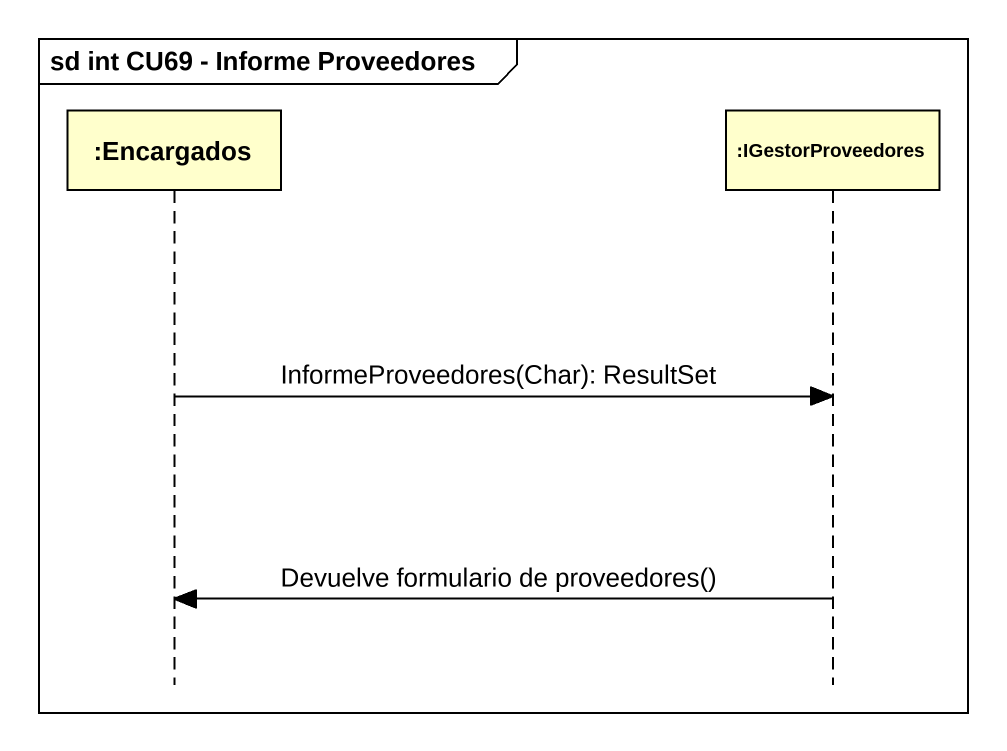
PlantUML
@startuml
mainframe sd int CU69 - Informe Proveedores
hide footbox
participant ":Encargados" as Encargados
participant ":IGestorProveedores" as IGestorProveedores

Encargados -> IGestorProveedores : InformeProveedores(Char): ResultSet
IGestorProveedores -> Encargados : Devuelve formulario de proveedores()
@enduml
